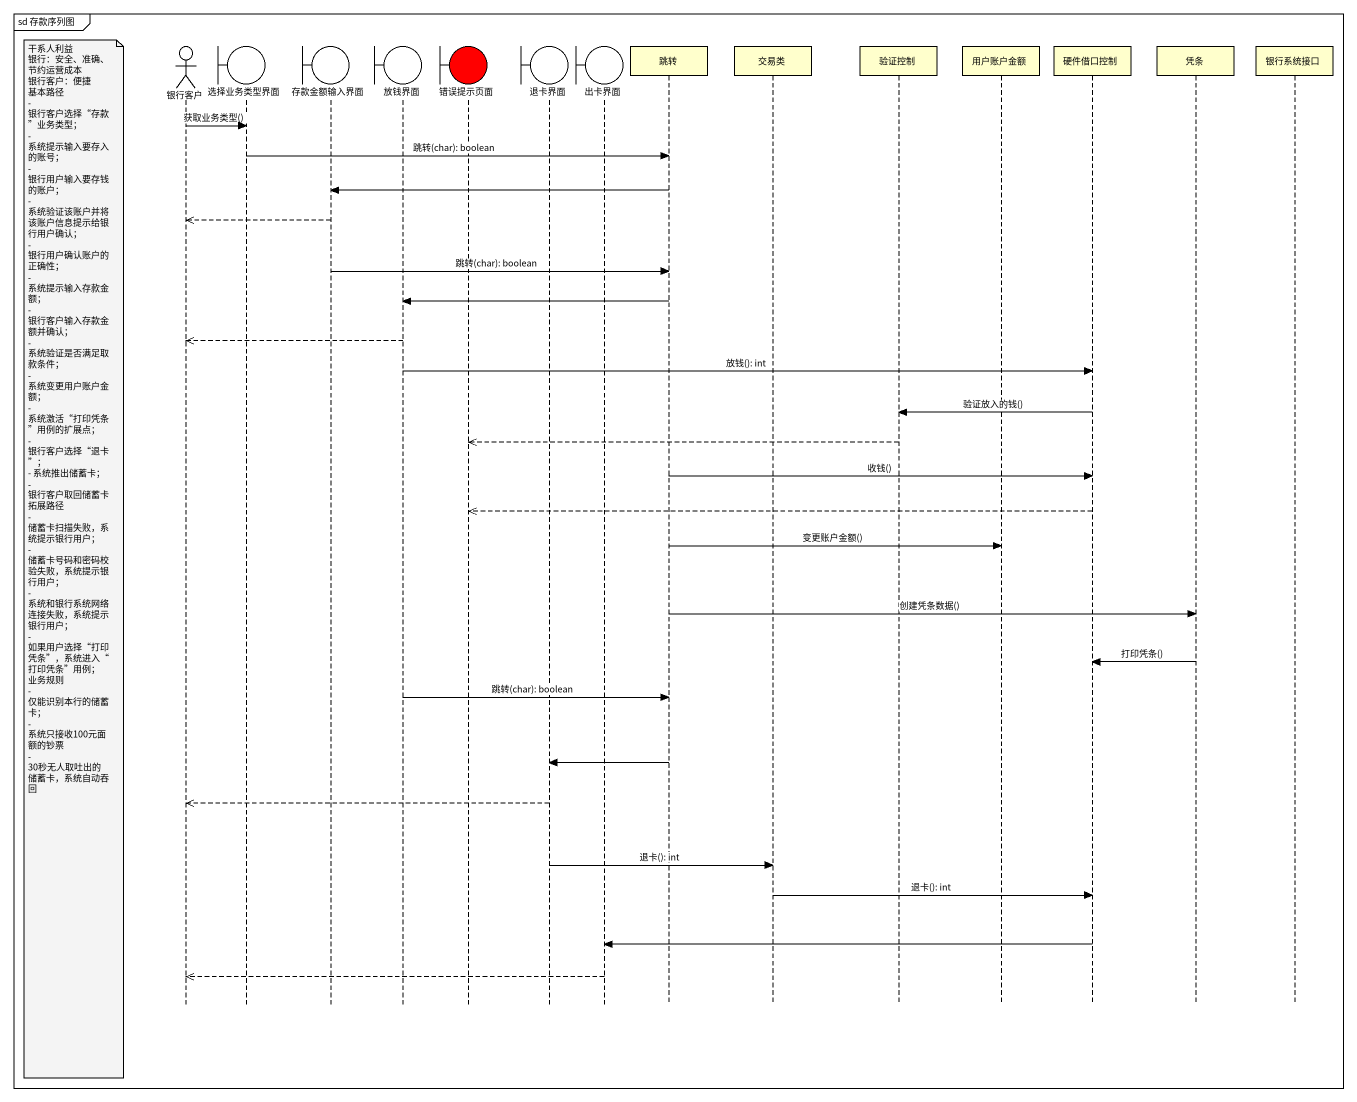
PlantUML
@startuml
mainframe sd 存款序列图
hide footbox
actor 银行客户
boundary 选择业务类型界面
boundary 存款金额输入界面
boundary 放钱界面
boundary 错误提示页面 #FF0000
boundary 退卡界面
boundary 出卡界面
participant 跳转
participant 交易类
participant 验证控制
participant 用户账户金额
participant 硬件借口控制
participant 凭条
participant 银行系统接口

银行客户 -> 选择业务类型界面 : 获取业务类型()
选择业务类型界面 -> 跳转 : 跳转(char): boolean
跳转 -> 存款金额输入界面
存款金额输入界面 -->> 银行客户
存款金额输入界面 -> 跳转 : 跳转(char): boolean
跳转 -> 放钱界面
放钱界面 -->> 银行客户
放钱界面 -> 硬件借口控制 : 放钱(): int
硬件借口控制 -> 验证控制 : 验证放入的钱()
验证控制 -->> 错误提示页面
跳转 -> 硬件借口控制 : 收钱()
硬件借口控制 -->> 错误提示页面
跳转 -> 用户账户金额 : 变更账户金额()
note left of 银行客户
  干系人利益
  银行：安全、准确、节约运营成本
  银行客户：便捷
  基本路径
  - 银行客户选择“存款”业务类型；
  - 系统提示输入要存入的账号；
  - 银行用户输入要存钱的账户；
  - 系统验证该账户并将该账户信息提示给银行用户确认；
  - 银行用户确认账户的正确性；
  - 系统提示输入存款金额；
  - 银行客户输入存款金额并确认；
  - 系统验证是否满足取款条件；
  - 系统变更用户账户金额；
  - 系统激活“打印凭条”用例的扩展点；
  - 银行客户选择“退卡”；
  - 系统推出储蓄卡；
  - 银行客户取回储蓄卡
  拓展路径
  - 储蓄卡扫描失败，系统提示银行用户；
  - 储蓄卡号码和密码校验失败，系统提示银行用户；
  - 系统和银行系统网络连接失败，系统提示银行用户；
  - 如果用户选择“打印凭条”，系统进入“打印凭条”用例；
  业务规则
  - 仅能识别本行的储蓄卡；
  - 系统只接收100元面额的钞票
  - 30秒无人取吐出的储蓄卡，系统自动吞回
end note
跳转 -> 凭条 : 创建凭条数据()
凭条 -> 硬件借口控制 : 打印凭条()
放钱界面 -> 跳转 : 跳转(char): boolean
跳转 -> 退卡界面
退卡界面 -->> 银行客户
退卡界面 -> 交易类 : 退卡(): int
交易类 -> 硬件借口控制 : 退卡(): int
硬件借口控制 -> 出卡界面
出卡界面 -->> 银行客户
@enduml
